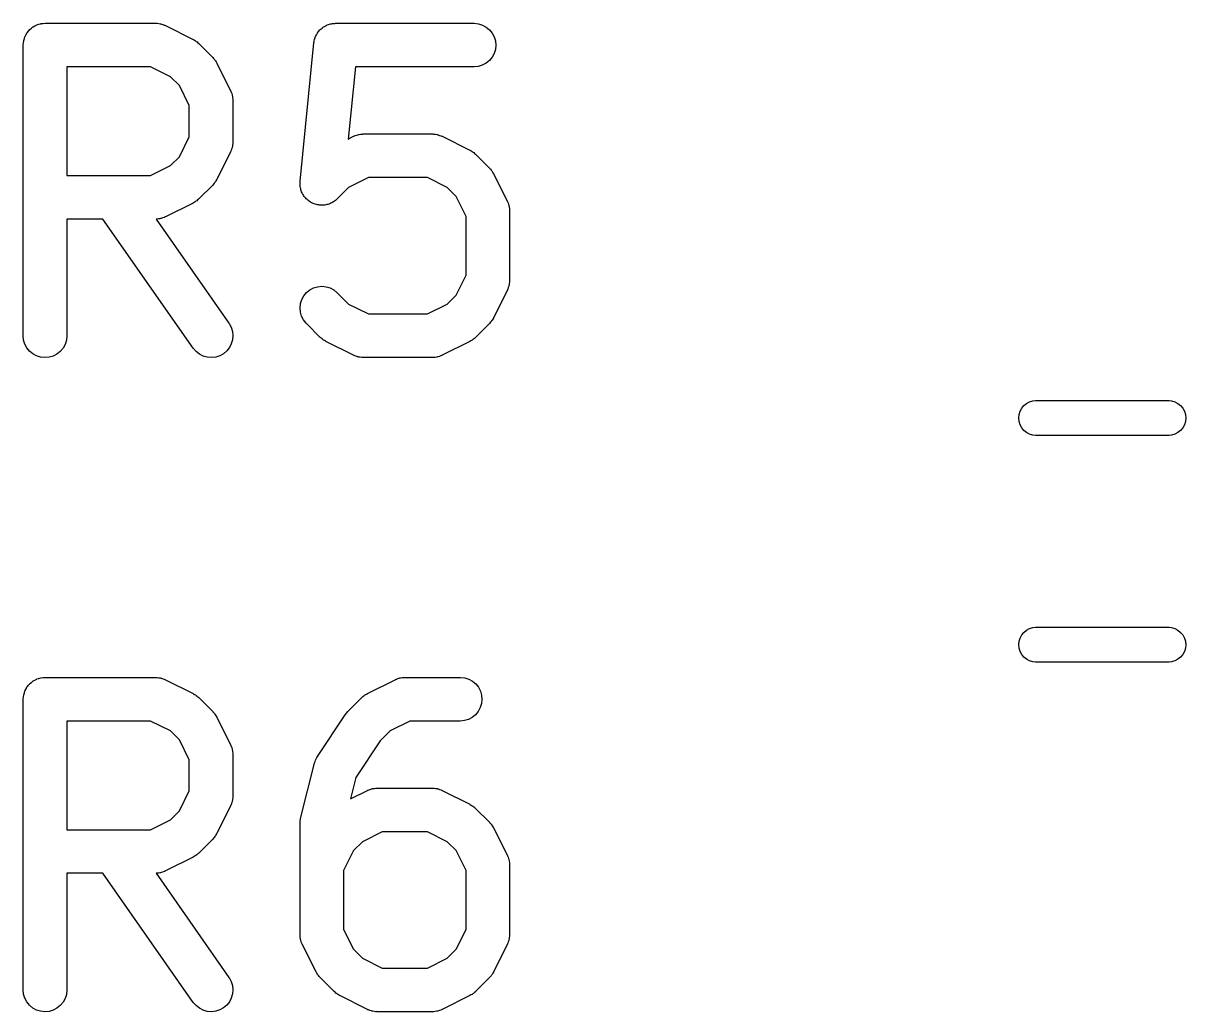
# Model space of a CAD drawing. Extents: x -1.2 to 49.3, y 2.3 to 45.6.
# Drawn here: x 8.787 to 12.787, y 22.173 to 25.573 of the extents above; entities that cross this region are included whole.
import ezdxf

# ---------------------------------------------------------------- set-up
doc = ezdxf.new("R2010")
doc.units = 0
doc.layers.add('BLACK', color=7, linetype='CONTINUOUS')

msp = doc.modelspace()

# ---------------------------------------------------------------- linework, layer by layer
at = {"layer": 'BLACK', "linetype": 'CONTINUOUS'}
for p, q in [((8.82084, 25.5604), (8.82708, 25.5636)), ((8.82708, 25.5636), (8.83332, 25.567)), ((8.83332, 25.567), (8.83358, 25.567)), ((8.83358, 25.567), (8.83381, 25.5672)), ((8.83381, 25.5672), (8.84059, 25.5692)), ((8.84059, 25.5692), (8.84734, 25.5712)), ((8.84734, 25.5712), (8.8476, 25.5712)), ((8.8476, 25.5712), (8.84785, 25.5713)), ((8.84785, 25.5713), (8.85487, 25.5719)), ((8.85487, 25.5719), (8.8619, 25.5726)), ((8.8619, 25.5726), (9.24286, 25.5726)), ((9.24286, 25.5726), (9.2439, 25.5726)), ((9.2439, 25.5726), (9.2461, 25.5724)), ((9.2461, 25.5724), (9.24831, 25.5724)), ((9.24831, 25.5724), (9.25336, 25.5716)), ((9.25336, 25.5716), (9.25845, 25.571)), ((9.25845, 25.571), (9.26055, 25.5703)), ((9.26055, 25.5703), (9.26273, 25.5699)), ((9.26273, 25.5699), (9.26753, 25.5681)), ((9.26753, 25.5681), (9.2724, 25.5666)), ((9.2724, 25.5666), (9.27433, 25.5655)), ((9.27433, 25.5655), (9.2764, 25.5647)), ((9.2764, 25.5647), (9.37164, 25.5171)), ((9.82393, 25.562), (9.82728, 25.5642)), ((9.82728, 25.5642), (9.83038, 25.5654)), ((9.83038, 25.5654), (9.83332, 25.567)), ((9.83332, 25.567), (9.83716, 25.5681)), ((9.83716, 25.5681), (9.84087, 25.5696)), ((9.84087, 25.5696), (9.84414, 25.5702)), ((9.84414, 25.5702), (9.84734, 25.5712)), ((9.84734, 25.5712), (9.85132, 25.5716)), ((9.85132, 25.5716), (9.85525, 25.5723)), ((9.85525, 25.5723), (9.85859, 25.5723)), ((9.85859, 25.5723), (9.8619, 25.5726)), ((9.8619, 25.5726), (10.3381, 25.5726)), ((10.3381, 25.5726), (10.3391, 25.5726)), ((10.3391, 25.5726), (10.3537, 25.571)), ((10.3537, 25.571), (10.3676, 25.5666)), ((10.3676, 25.5666), (10.3805, 25.5595)), ((8.79068, 25.52), (8.79276, 25.5267)), ((8.79276, 25.5267), (8.79289, 25.5269)), ((8.79289, 25.5269), (8.79297, 25.5272)), ((8.79297, 25.5272), (8.79638, 25.5334)), ((8.79638, 25.5334), (8.79973, 25.5396)), ((8.79973, 25.5396), (8.79989, 25.5398)), ((8.79989, 25.5398), (8.80002, 25.54)), ((8.80002, 25.54), (8.80457, 25.5454)), ((8.80457, 25.5454), (8.80906, 25.5508)), ((8.80906, 25.5508), (8.80926, 25.551)), ((8.80926, 25.551), (8.80943, 25.5512)), ((8.80943, 25.5512), (8.81489, 25.5556)), ((8.81489, 25.5556), (8.8204, 25.5601)), ((8.8204, 25.5601), (8.82063, 25.5602)), ((8.82063, 25.5602), (8.82084, 25.5604)), ((9.79046, 25.5204), (9.79178, 25.5235)), ((9.79178, 25.5235), (9.79276, 25.5267)), ((9.79276, 25.5267), (9.79467, 25.5302)), ((9.79467, 25.5302), (9.79625, 25.5339)), ((9.79625, 25.5339), (9.79814, 25.5366)), ((9.79814, 25.5366), (9.79973, 25.5396)), ((9.79973, 25.5396), (9.80227, 25.5426)), ((9.80227, 25.5426), (9.80454, 25.5459)), ((9.80454, 25.5459), (9.80693, 25.5483)), ((9.80693, 25.5483), (9.80906, 25.5508)), ((9.80906, 25.5508), (9.81216, 25.5534)), ((9.81216, 25.5534), (9.81502, 25.5562)), ((9.81502, 25.5562), (9.81781, 25.558)), ((9.81781, 25.558), (9.8204, 25.5601)), ((9.8204, 25.5601), (9.82393, 25.562)), ((10.3805, 25.5595), (10.3917, 25.5501)), ((10.3917, 25.5501), (10.4009, 25.5387)), ((10.4009, 25.5387), (10.4076, 25.5257)), ((10.4076, 25.5257), (10.4118, 25.5117)), ((8.7869, 25.4976), (8.78691, 25.4981)), ((8.7869, 24.4976), (8.7869, 25.4976)), ((8.78691, 25.4987), (8.7877, 25.5057)), ((8.78691, 25.4982), (8.78691, 25.4987)), ((8.78691, 25.4981), (8.78691, 25.4982)), ((8.78691, 25.4981), (8.78691, 25.4981)), ((8.7877, 25.5057), (8.78844, 25.5127)), ((8.78844, 25.5127), (8.78851, 25.513)), ((8.78851, 25.513), (8.78854, 25.5132)), ((8.78854, 25.5132), (8.79068, 25.52)), ((9.37164, 25.5171), (9.37257, 25.5166)), ((9.37257, 25.5166), (9.3761, 25.5143)), ((9.3761, 25.5143), (9.37982, 25.5123)), ((9.37982, 25.5123), (9.38223, 25.5103)), ((9.38223, 25.5103), (9.38485, 25.5086)), ((9.38485, 25.5086), (9.38787, 25.5057)), ((9.38787, 25.5057), (9.39113, 25.503)), ((9.39113, 25.503), (9.43875, 25.4554)), ((9.73966, 25.0289), (9.78728, 25.5051)), ((9.78728, 25.5051), (9.78739, 25.5061)), ((9.78739, 25.5061), (9.78809, 25.5094)), ((9.78809, 25.5094), (9.78844, 25.5127)), ((9.78844, 25.5127), (9.78962, 25.5165)), ((9.78962, 25.5165), (9.79046, 25.5204)), ((10.4131, 25.4971), (10.4116, 25.4825)), ((10.4118, 25.5117), (10.4131, 25.4971)), ((9.43875, 25.4554), (9.43948, 25.4547)), ((9.43948, 25.4547), (9.44211, 25.4514)), ((9.44211, 25.4514), (9.445, 25.4483)), ((9.445, 25.4483), (9.44667, 25.4457)), ((9.44667, 25.4457), (9.44861, 25.4432)), ((9.44861, 25.4432), (9.45055, 25.4395)), ((10.3909, 25.4444), (10.3796, 25.4352)), ((10.4003, 25.4557), (10.3909, 25.4444)), ((10.4072, 25.4686), (10.4003, 25.4557)), ((10.4116, 25.4825), (10.4072, 25.4686)), ((8.9369, 25.4226), (8.9369, 25.0488)), ((9.22515, 25.4226), (8.9369, 25.4226)), ((9.29367, 25.3884), (9.22515, 25.4226)), ((9.45055, 25.4395), (9.4528, 25.4359)), ((9.4528, 25.4359), (9.50042, 25.3407)), ((9.92978, 25.4226), (9.90496, 25.1744)), ((10.3381, 25.4226), (9.92978, 25.4226)), ((10.3527, 25.424), (10.3381, 25.4226)), ((10.3667, 25.4283), (10.3527, 25.424)), ((10.3796, 25.4352), (10.3667, 25.4283)), ((9.32407, 25.358), (9.29367, 25.3884)), ((9.35833, 25.2894), (9.32407, 25.358)), ((9.50042, 25.3407), (9.50088, 25.3397)), ((9.50088, 25.3397), (9.50164, 25.3377)), ((9.50164, 25.3377), (9.50267, 25.3357)), ((9.50267, 25.3357), (9.50416, 25.3308)), ((9.50416, 25.3308), (9.50592, 25.326)), ((9.50592, 25.326), (9.50626, 25.3238)), ((9.50626, 25.3238), (9.5069, 25.3217)), ((9.35833, 25.182), (9.35833, 25.2894)), ((9.5069, 25.3217), (9.50741, 25.3166)), ((9.50741, 25.3166), (9.5082, 25.3115)), ((9.5082, 25.3115), (9.50812, 25.3093)), ((9.50812, 25.3093), (9.50833, 25.3071)), ((9.50833, 25.3071), (9.50833, 25.1643)), ((9.32407, 25.1135), (9.35833, 25.182)), ((9.50833, 25.1632), (9.50808, 25.161)), ((9.50833, 25.1643), (9.50833, 25.1632)), ((9.90496, 25.1744), (9.9236, 25.1837)), ((9.9236, 25.1837), (9.92454, 25.1842)), ((9.92454, 25.1842), (9.92662, 25.185)), ((9.92662, 25.185), (9.92856, 25.186)), ((9.92856, 25.186), (9.93347, 25.1875)), ((9.93347, 25.1875), (9.93828, 25.1893)), ((9.93828, 25.1893), (9.94046, 25.1896)), ((9.94046, 25.1896), (9.94257, 25.1902)), ((9.94257, 25.1902), (9.94768, 25.1907)), ((9.94768, 25.1907), (9.95274, 25.1915)), ((9.95274, 25.1915), (9.95495, 25.1915)), ((9.95495, 25.1915), (9.95714, 25.1917)), ((9.95714, 25.1917), (10.1952, 25.1917)), ((10.1952, 25.1917), (10.1963, 25.1917)), ((10.1963, 25.1917), (10.1985, 25.1914)), ((10.1985, 25.1914), (10.2007, 25.1915)), ((10.2007, 25.1915), (10.2057, 25.1906)), ((10.2057, 25.1906), (10.2108, 25.19)), ((10.2108, 25.19), (10.2129, 25.1894)), ((10.2129, 25.1894), (10.2151, 25.189)), ((10.2151, 25.189), (10.2199, 25.1871)), ((10.2199, 25.1871), (10.2248, 25.1856)), ((10.2248, 25.1856), (10.2267, 25.1845)), ((10.2267, 25.1845), (10.2288, 25.1837)), ((10.2288, 25.1837), (10.324, 25.1361)), ((9.50042, 25.1307), (9.4528, 25.0355)), ((9.5012, 25.1328), (9.50042, 25.1307)), ((9.50227, 25.1347), (9.5012, 25.1328)), ((9.50381, 25.1396), (9.50227, 25.1347)), ((9.50565, 25.1444), (9.50381, 25.1396)), ((9.50603, 25.1466), (9.50565, 25.1444)), ((9.50669, 25.1487), (9.50603, 25.1466)), ((9.50727, 25.1538), (9.50669, 25.1487)), ((9.50813, 25.1588), (9.50727, 25.1538)), ((9.50808, 25.161), (9.50813, 25.1588)), ((10.324, 25.1361), (10.3249, 25.1357)), ((10.3249, 25.1357), (10.3285, 25.1334)), ((10.3285, 25.1334), (10.3322, 25.1314)), ((10.3322, 25.1314), (10.3346, 25.1294)), ((10.3346, 25.1294), (10.3372, 25.1277)), ((10.3372, 25.1277), (10.3403, 25.1248)), ((10.3403, 25.1248), (10.3435, 25.1221)), ((9.29367, 25.0831), (9.32407, 25.1135)), ((10.3435, 25.1221), (10.3911, 25.0745)), ((8.9369, 25.0488), (9.22515, 25.0488)), ((9.22515, 25.0488), (9.29367, 25.0831)), ((10.3911, 25.0745), (10.3919, 25.0737)), ((10.3919, 25.0737), (10.3945, 25.0704)), ((10.3945, 25.0704), (10.3974, 25.0674)), ((10.3974, 25.0674), (10.399, 25.0647)), ((10.399, 25.0647), (10.401, 25.0623)), ((10.401, 25.0623), (10.4029, 25.0585)), ((10.4029, 25.0585), (10.4052, 25.055)), ((10.4052, 25.055), (10.4528, 24.9597)), ((9.43875, 25.016), (9.39113, 24.9684)), ((9.44142, 25.0193), (9.43875, 25.016)), ((9.44436, 25.0223), (9.44142, 25.0193)), ((9.44606, 25.0249), (9.44436, 25.0223)), ((9.44804, 25.0273), (9.44606, 25.0249)), ((9.45003, 25.031), (9.44804, 25.0273)), ((9.45232, 25.0346), (9.45003, 25.031)), ((9.4528, 25.0355), (9.45232, 25.0346)), ((9.73928, 25.0217), (9.73965, 25.0253)), ((9.73964, 25.018), (9.73928, 25.0217)), ((9.73963, 25.0143), (9.73964, 25.018)), ((9.74032, 25.0107), (9.73963, 25.0143)), ((9.73965, 25.0253), (9.73966, 25.0289)), ((9.74066, 25.0071), (9.74032, 25.0107)), ((9.74173, 25.0035), (9.74066, 25.0071)), ((9.74244, 24.9999), (9.74173, 25.0035)), ((9.90633, 25.0074), (9.86732, 24.9684)), ((9.97485, 25.0417), (9.90633, 25.0074)), ((10.1775, 25.0417), (9.97485, 25.0417)), ((10.246, 25.0074), (10.1775, 25.0417)), ((10.2765, 24.977), (10.246, 25.0074)), ((9.38709, 24.965), (9.38403, 24.9621)), ((9.39038, 24.9677), (9.38709, 24.965)), ((9.39113, 24.9684), (9.39038, 24.9677)), ((9.74381, 24.9966), (9.74244, 24.9999)), ((9.74484, 24.9931), (9.74381, 24.9966)), ((9.74658, 24.9898), (9.74484, 24.9931)), ((9.748, 24.9863), (9.74658, 24.9898)), ((9.74998, 24.9833), (9.748, 24.9863)), ((9.75167, 24.9801), (9.74998, 24.9833)), ((9.75402, 24.9772), (9.75167, 24.9801)), ((9.75607, 24.9741), (9.75402, 24.9772)), ((9.75861, 24.9716), (9.75607, 24.9741)), ((9.76088, 24.9688), (9.75861, 24.9716)), ((9.76375, 24.9664), (9.76088, 24.9688)), ((9.76637, 24.9637), (9.76375, 24.9664)), ((9.76935, 24.9617), (9.76637, 24.9637)), ((9.86375, 24.9654), (9.86117, 24.9629)), ((9.86657, 24.9677), (9.86375, 24.9654)), ((9.86732, 24.9684), (9.86657, 24.9677)), ((10.3107, 24.9085), (10.2765, 24.977)), ((9.37164, 24.9543), (9.2764, 24.9067)), ((9.3752, 24.9566), (9.37164, 24.9543)), ((9.37894, 24.9585), (9.3752, 24.9566)), ((9.38138, 24.9605), (9.37894, 24.9585)), ((9.38403, 24.9621), (9.38138, 24.9605)), ((9.77213, 24.9594), (9.76935, 24.9617)), ((9.7754, 24.9576), (9.77213, 24.9594)), ((9.77849, 24.9555), (9.7754, 24.9576)), ((9.78181, 24.9541), (9.77849, 24.9555)), ((9.78498, 24.9524), (9.78181, 24.9541)), ((9.78854, 24.9513), (9.78498, 24.9524)), ((9.79197, 24.9498), (9.78854, 24.9513)), ((9.7955, 24.9491), (9.79197, 24.9498)), ((9.79895, 24.948), (9.7955, 24.9491)), ((9.80265, 24.9476), (9.79895, 24.948)), ((9.8063, 24.9469), (9.80265, 24.9476)), ((9.80991, 24.9468), (9.8063, 24.9469)), ((9.8135, 24.9464), (9.80991, 24.9468)), ((9.81721, 24.9468), (9.8135, 24.9464)), ((9.82094, 24.9467), (9.81721, 24.9468)), ((9.82448, 24.9474), (9.82094, 24.9467)), ((9.82808, 24.9477), (9.82448, 24.9474)), ((9.83167, 24.9488), (9.82808, 24.9477)), ((9.83532, 24.9494), (9.83167, 24.9488)), ((9.83866, 24.9508), (9.83532, 24.9494)), ((9.84214, 24.9518), (9.83866, 24.9508)), ((9.84545, 24.9535), (9.84214, 24.9518)), ((9.8489, 24.9549), (9.84545, 24.9535)), ((9.85193, 24.9569), (9.8489, 24.9549)), ((9.85513, 24.9585), (9.85193, 24.9569)), ((9.85804, 24.9609), (9.85513, 24.9585)), ((9.86117, 24.9629), (9.85804, 24.9609)), ((10.4528, 24.9597), (10.4533, 24.9588)), ((10.4533, 24.9588), (10.454, 24.9567)), ((10.454, 24.9567), (10.4551, 24.9548)), ((10.4551, 24.9548), (10.4565, 24.9499)), ((10.4565, 24.9499), (10.4583, 24.9451)), ((10.4583, 24.9451), (10.4586, 24.9429)), ((10.4586, 24.9429), (10.4593, 24.9408)), ((10.4593, 24.9408), (10.4598, 24.9357)), ((10.4598, 24.9357), (10.4606, 24.9306)), ((10.4606, 24.9306), (10.4605, 24.9284)), ((10.4605, 24.9284), (10.4607, 24.9262)), ((10.4607, 24.9262), (10.4607, 24.6881)), ((9.06095, 24.8988), (8.9369, 24.8988)), ((8.9369, 24.8988), (8.9369, 24.4976)), ((9.37189, 24.4546), (9.06095, 24.8988)), ((9.24505, 24.899), (9.24397, 24.8989)), ((9.24397, 24.8989), (9.49477, 24.5406)), ((9.24726, 24.8989), (9.24505, 24.899)), ((9.25232, 24.8997), (9.24726, 24.8989)), ((9.25742, 24.9002), (9.25232, 24.8997)), ((9.25954, 24.9009), (9.25742, 24.9002)), ((9.26172, 24.9012), (9.25954, 24.9009)), ((9.26652, 24.903), (9.26172, 24.9012)), ((9.27144, 24.9045), (9.26652, 24.903)), ((9.27338, 24.9055), (9.27144, 24.9045)), ((9.27546, 24.9063), (9.27338, 24.9055)), ((9.2764, 24.9067), (9.27546, 24.9063)), ((10.3107, 24.7058), (10.3107, 24.9085)), ((10.2765, 24.6373), (10.3107, 24.7058)), ((10.4607, 24.687), (10.4605, 24.6849)), ((10.4605, 24.6849), (10.4605, 24.6826)), ((10.4607, 24.6881), (10.4607, 24.687)), ((9.75225, 24.635), (9.76162, 24.6463)), ((9.76162, 24.6463), (9.773, 24.6555)), ((9.773, 24.6555), (9.78595, 24.6623)), ((9.78595, 24.6623), (9.79997, 24.6665)), ((9.79997, 24.6665), (9.81455, 24.6679)), ((9.81455, 24.6679), (9.82911, 24.6664)), ((9.82911, 24.6664), (9.84311, 24.6621)), ((9.84311, 24.6621), (9.85601, 24.6552)), ((9.85601, 24.6552), (9.86732, 24.6459)), ((9.86732, 24.6459), (9.90633, 24.6069)), ((10.4528, 24.6546), (10.4052, 24.5593)), ((10.4536, 24.6566), (10.4528, 24.6546)), ((10.4546, 24.6585), (10.4536, 24.6566)), ((10.4562, 24.6634), (10.4546, 24.6585)), ((10.458, 24.6682), (10.4562, 24.6634)), ((10.4584, 24.6704), (10.458, 24.6682)), ((10.4591, 24.6725), (10.4584, 24.6704)), ((10.4596, 24.6776), (10.4591, 24.6725)), ((10.4605, 24.6826), (10.4596, 24.6776)), ((9.73929, 24.5936), (9.74087, 24.6082)), ((9.74087, 24.6082), (9.74525, 24.6222)), ((9.74525, 24.6222), (9.75225, 24.635)), ((9.90633, 24.6069), (9.97485, 24.5726)), ((10.1775, 24.5726), (10.246, 24.6069)), ((10.246, 24.6069), (10.2765, 24.6373)), ((9.74056, 24.5791), (9.73929, 24.5936)), ((9.74465, 24.565), (9.74056, 24.5791)), ((9.75138, 24.552), (9.74465, 24.565)), ((9.97485, 24.5726), (10.1775, 24.5726)), ((9.49477, 24.5406), (9.49537, 24.5398)), ((9.49537, 24.5398), (9.50237, 24.5269)), ((9.50237, 24.5269), (9.50675, 24.5129)), ((9.76052, 24.5406), (9.75138, 24.552)), ((9.76125, 24.5398), (9.76052, 24.5406)), ((9.80887, 24.4922), (9.76125, 24.5398)), ((10.3911, 24.5398), (10.3435, 24.4922)), ((10.3938, 24.5431), (10.3911, 24.5398)), ((10.3967, 24.5461), (10.3938, 24.5431)), ((10.3984, 24.5487), (10.3967, 24.5461)), ((10.4004, 24.5511), (10.3984, 24.5487)), ((10.4024, 24.5548), (10.4004, 24.5511)), ((10.4047, 24.5584), (10.4024, 24.5548)), ((10.4052, 24.5593), (10.4047, 24.5584)), ((8.78833, 24.4831), (8.7869, 24.4976)), ((8.79256, 24.469), (8.78833, 24.4831)), ((8.9369, 24.4966), (8.93526, 24.482)), ((8.9369, 24.4976), (8.9369, 24.4966)), ((9.50705, 24.4838), (9.50296, 24.4698)), ((9.50675, 24.5129), (9.50833, 24.4984)), ((9.50833, 24.4984), (9.50705, 24.4838)), ((9.81213, 24.4895), (9.80887, 24.4922)), ((9.81515, 24.4866), (9.81213, 24.4895)), ((9.81777, 24.4849), (9.81515, 24.4866)), ((9.82018, 24.4829), (9.81777, 24.4849)), ((10.3338, 24.4843), (10.3313, 24.4823)), ((10.3364, 24.4859), (10.3338, 24.4843)), ((10.3395, 24.4888), (10.3364, 24.4859)), ((10.3428, 24.4915), (10.3395, 24.4888)), ((10.3435, 24.4922), (10.3428, 24.4915)), ((8.79943, 24.4561), (8.79256, 24.469)), ((8.80869, 24.4448), (8.79943, 24.4561)), ((8.81996, 24.4354), (8.80869, 24.4448)), ((8.91438, 24.444), (8.90297, 24.4349)), ((8.92379, 24.4552), (8.91438, 24.444)), ((8.93084, 24.4681), (8.92379, 24.4552)), ((8.93526, 24.482), (8.93084, 24.4681)), ((9.38141, 24.4435), (9.37189, 24.4546)), ((9.39292, 24.4344), (9.38141, 24.4435)), ((9.4871, 24.4453), (9.47591, 24.4359)), ((9.49623, 24.4568), (9.4871, 24.4453)), ((9.50296, 24.4698), (9.49623, 24.4568)), ((9.82389, 24.4809), (9.82018, 24.4829)), ((9.82743, 24.4786), (9.82389, 24.4809)), ((9.82836, 24.4782), (9.82743, 24.4786)), ((9.9236, 24.4305), (9.82836, 24.4782)), ((10.324, 24.4782), (10.2288, 24.4305)), ((10.3276, 24.4804), (10.324, 24.4782)), ((10.3313, 24.4823), (10.3276, 24.4804)), ((8.83284, 24.4285), (8.81996, 24.4354)), ((8.84682, 24.4242), (8.83284, 24.4285)), ((8.86138, 24.4226), (8.84682, 24.4242)), ((8.87596, 24.4239), (8.86138, 24.4226)), ((8.89, 24.4281), (8.87596, 24.4239)), ((8.90297, 24.4349), (8.89, 24.4281)), ((9.40596, 24.4278), (9.39292, 24.4344)), ((9.42004, 24.4238), (9.40596, 24.4278)), ((9.43463, 24.4226), (9.42004, 24.4238)), ((9.44917, 24.4243), (9.43463, 24.4226)), ((9.46311, 24.4288), (9.44917, 24.4243)), ((9.47591, 24.4359), (9.46311, 24.4288)), ((9.92566, 24.4297), (9.9236, 24.4305)), ((9.9276, 24.4287), (9.92566, 24.4297)), ((9.93247, 24.4271), (9.9276, 24.4287)), ((9.93727, 24.4253), (9.93247, 24.4271)), ((9.93945, 24.4249), (9.93727, 24.4253)), ((9.94155, 24.4243), (9.93945, 24.4249)), ((9.94664, 24.4237), (9.94155, 24.4243)), ((9.95169, 24.4228), (9.94664, 24.4237)), ((9.9539, 24.4229), (9.95169, 24.4228)), ((9.95609, 24.4226), (9.9539, 24.4229)), ((9.95714, 24.4226), (9.95609, 24.4226)), ((10.1952, 24.4226), (9.95714, 24.4226)), ((10.1974, 24.4228), (10.1952, 24.4226)), ((10.1996, 24.4227), (10.1974, 24.4228)), ((10.2047, 24.4235), (10.1996, 24.4227)), ((10.2098, 24.424), (10.2047, 24.4235)), ((10.2119, 24.4247), (10.2098, 24.424)), ((10.2141, 24.425), (10.2119, 24.4247)), ((10.2189, 24.4268), (10.2141, 24.425)), ((10.2238, 24.4283), (10.2189, 24.4268)), ((10.2258, 24.4293), (10.2238, 24.4283)), ((10.2278, 24.4301), (10.2258, 24.4293)), ((10.2288, 24.4305), (10.2278, 24.4301)), ((12.2172, 24.2381), (12.2228, 24.2485)), ((12.2228, 24.2485), (12.2303, 24.2576)), ((12.2303, 24.2576), (12.2394, 24.2651)), ((12.2394, 24.2651), (12.2499, 24.2707)), ((12.2499, 24.2707), (12.2612, 24.2741)), ((12.2612, 24.2741), (12.27, 24.275)), ((12.27, 24.275), (12.73, 24.275)), ((12.73, 24.275), (12.7388, 24.2741)), ((12.7388, 24.2741), (12.7501, 24.2707)), ((12.7501, 24.2707), (12.7606, 24.2651)), ((12.7606, 24.2651), (12.7697, 24.2576)), ((12.7697, 24.2576), (12.7772, 24.2485)), ((12.7772, 24.2485), (12.7828, 24.2381)), ((12.2126, 24.215), (12.2138, 24.2268)), ((12.2138, 24.2032), (12.2126, 24.215)), ((12.2138, 24.2268), (12.2172, 24.2381)), ((12.2172, 24.1919), (12.2138, 24.2032)), ((12.7828, 24.2381), (12.7862, 24.2268)), ((12.7862, 24.2032), (12.7828, 24.1919)), ((12.7862, 24.2268), (12.7874, 24.215)), ((12.7874, 24.215), (12.7862, 24.2032)), ((12.2228, 24.1815), (12.2172, 24.1919)), ((12.2303, 24.1724), (12.2228, 24.1815)), ((12.2394, 24.1649), (12.2303, 24.1724)), ((12.2499, 24.1593), (12.2394, 24.1649)), ((12.7606, 24.1649), (12.7501, 24.1593)), ((12.7697, 24.1724), (12.7606, 24.1649)), ((12.7772, 24.1815), (12.7697, 24.1724)), ((12.7828, 24.1919), (12.7772, 24.1815)), ((12.2612, 24.1559), (12.2499, 24.1593)), ((12.27, 24.155), (12.2612, 24.1559)), ((12.73, 24.155), (12.27, 24.155)), ((12.7388, 24.1559), (12.73, 24.155)), ((12.7501, 24.1593), (12.7388, 24.1559)), ((12.2303, 23.4776), (12.2394, 23.4851)), ((12.2394, 23.4851), (12.2499, 23.4907)), ((12.2499, 23.4907), (12.2612, 23.4941)), ((12.2612, 23.4941), (12.27, 23.495)), ((12.27, 23.495), (12.73, 23.495)), ((12.73, 23.495), (12.7388, 23.4941)), ((12.7388, 23.4941), (12.7501, 23.4907)), ((12.7501, 23.4907), (12.7606, 23.4851)), ((12.7606, 23.4851), (12.7697, 23.4776)), ((12.2126, 23.435), (12.2138, 23.4468)), ((12.2138, 23.4468), (12.2172, 23.4581)), ((12.2172, 23.4581), (12.2228, 23.4685)), ((12.2228, 23.4685), (12.2303, 23.4776)), ((12.7697, 23.4776), (12.7772, 23.4685)), ((12.7772, 23.4685), (12.7828, 23.4581)), ((12.7828, 23.4581), (12.7862, 23.4468)), ((12.7862, 23.4468), (12.7874, 23.435)), ((12.2138, 23.4232), (12.2126, 23.435)), ((12.2172, 23.4119), (12.2138, 23.4232)), ((12.2228, 23.4015), (12.2172, 23.4119)), ((12.7828, 23.4119), (12.7772, 23.4015)), ((12.7862, 23.4232), (12.7828, 23.4119)), ((12.7874, 23.435), (12.7862, 23.4232)), ((12.2303, 23.3924), (12.2228, 23.4015)), ((12.2394, 23.3849), (12.2303, 23.3924)), ((12.2499, 23.3793), (12.2394, 23.3849)), ((12.2612, 23.3759), (12.2499, 23.3793)), ((12.27, 23.375), (12.2612, 23.3759)), ((12.73, 23.375), (12.27, 23.375)), ((12.7388, 23.3759), (12.73, 23.375)), ((12.7501, 23.3793), (12.7388, 23.3759)), ((12.7606, 23.3849), (12.7501, 23.3793)), ((12.7697, 23.3924), (12.7606, 23.3849)), ((12.7772, 23.4015), (12.7697, 23.3924)), ((8.79297, 23.2772), (8.79638, 23.2834)), ((8.79638, 23.2834), (8.79973, 23.2896)), ((8.79973, 23.2896), (8.79989, 23.2898)), ((8.79989, 23.2898), (8.80002, 23.29)), ((8.80002, 23.29), (8.80457, 23.2954)), ((8.80457, 23.2954), (8.80906, 23.3008)), ((8.80906, 23.3008), (8.80926, 23.301)), ((8.80926, 23.301), (8.80943, 23.3012)), ((8.80943, 23.3012), (8.81489, 23.3056)), ((8.81489, 23.3056), (8.8204, 23.3101)), ((8.8204, 23.3101), (8.82063, 23.3102)), ((8.82063, 23.3102), (8.82084, 23.3104)), ((8.82084, 23.3104), (8.82708, 23.3136)), ((8.82708, 23.3136), (8.83332, 23.317)), ((8.83332, 23.317), (8.83358, 23.317)), ((8.83358, 23.317), (8.83381, 23.3172)), ((8.83381, 23.3172), (8.84059, 23.3192)), ((8.84059, 23.3192), (8.84734, 23.3212)), ((8.84734, 23.3212), (8.8476, 23.3212)), ((8.8476, 23.3212), (8.84785, 23.3213)), ((8.84785, 23.3213), (8.85487, 23.3219)), ((8.85487, 23.3219), (8.8619, 23.3226)), ((8.8619, 23.3226), (9.24286, 23.3226)), ((9.24286, 23.3226), (9.2439, 23.3226)), ((9.2439, 23.3226), (9.2461, 23.3224)), ((9.2461, 23.3224), (9.24831, 23.3224)), ((9.24831, 23.3224), (9.25336, 23.3216)), ((9.25336, 23.3216), (9.25845, 23.321)), ((9.25845, 23.321), (9.26055, 23.3203)), ((9.26055, 23.3203), (9.26273, 23.3199)), ((9.26273, 23.3199), (9.26753, 23.3181)), ((9.26753, 23.3181), (9.2724, 23.3166)), ((9.2724, 23.3166), (9.27433, 23.3155)), ((9.27433, 23.3155), (9.2764, 23.3147)), ((9.2764, 23.3147), (9.37164, 23.2671)), ((9.97122, 23.2671), (10.0665, 23.3147)), ((10.0665, 23.3147), (10.0674, 23.3152)), ((10.0674, 23.3152), (10.0695, 23.3159)), ((10.0695, 23.3159), (10.0714, 23.317)), ((10.0714, 23.317), (10.0763, 23.3184)), ((10.0763, 23.3184), (10.0811, 23.3202)), ((10.0811, 23.3202), (10.0833, 23.3206)), ((10.0833, 23.3206), (10.0854, 23.3212)), ((10.0854, 23.3212), (10.0905, 23.3217)), ((10.0905, 23.3217), (10.0956, 23.3225)), ((10.0956, 23.3225), (10.0978, 23.3224)), ((10.0978, 23.3224), (10.1, 23.3226)), ((10.1, 23.3226), (10.2905, 23.3226)), ((10.2905, 23.3226), (10.2915, 23.3226)), ((10.2915, 23.3226), (10.3061, 23.321)), ((10.3061, 23.321), (10.32, 23.3166)), ((10.32, 23.3166), (10.3328, 23.3095)), ((10.3328, 23.3095), (10.3441, 23.3001)), ((10.3441, 23.3001), (10.3532, 23.2887)), ((10.3532, 23.2887), (10.36, 23.2757)), ((8.7869, 23.2476), (8.78691, 23.2481)), ((8.7869, 22.2476), (8.7869, 23.2476)), ((8.78691, 23.2487), (8.7877, 23.2557)), ((8.78691, 23.2482), (8.78691, 23.2487)), ((8.78691, 23.2481), (8.78691, 23.2482)), ((8.78691, 23.2481), (8.78691, 23.2481)), ((8.7877, 23.2557), (8.78844, 23.2627)), ((8.78844, 23.2627), (8.78851, 23.263)), ((8.78851, 23.263), (8.78854, 23.2632)), ((8.78854, 23.2632), (8.79067, 23.2699)), ((8.79067, 23.2699), (8.79276, 23.2767)), ((8.79276, 23.2767), (8.79289, 23.2769)), ((8.79289, 23.2769), (8.79297, 23.2772)), ((9.37164, 23.2671), (9.37257, 23.2666)), ((9.37257, 23.2666), (9.3761, 23.2643)), ((9.3761, 23.2643), (9.37982, 23.2623)), ((9.37982, 23.2623), (9.38223, 23.2603)), ((9.38223, 23.2603), (9.38485, 23.2586)), ((9.38485, 23.2586), (9.38787, 23.2557)), ((9.38787, 23.2557), (9.39113, 23.253)), ((9.39113, 23.253), (9.43875, 23.2054)), ((9.90411, 23.2054), (9.95173, 23.253)), ((9.95173, 23.253), (9.95247, 23.2538)), ((9.95247, 23.2538), (9.95576, 23.2564)), ((9.95576, 23.2564), (9.95883, 23.2593)), ((9.95883, 23.2593), (9.96148, 23.261)), ((9.96148, 23.261), (9.96391, 23.2629)), ((9.96391, 23.2629), (9.96765, 23.2648)), ((9.96765, 23.2648), (9.97122, 23.2671)), ((10.36, 23.2757), (10.3641, 23.2617)), ((10.3655, 23.2471), (10.3639, 23.2325)), ((10.3641, 23.2617), (10.3655, 23.2471)), ((9.43875, 23.2054), (9.43948, 23.2047)), ((9.43948, 23.2047), (9.44211, 23.2014)), ((9.89975, 23.2001), (9.90411, 23.2054)), ((10.3527, 23.2057), (10.3433, 23.1944)), ((10.3596, 23.2186), (10.3527, 23.2057)), ((10.3639, 23.2325), (10.3596, 23.2186)), ((8.9369, 23.1726), (8.9369, 22.7988)), ((9.22515, 23.1726), (8.9369, 23.1726)), ((9.29367, 23.1384), (9.22515, 23.1726)), ((9.44211, 23.2014), (9.445, 23.1983)), ((9.445, 23.1983), (9.44667, 23.1957)), ((9.44667, 23.1957), (9.44861, 23.1932)), ((9.44861, 23.1932), (9.45055, 23.1895)), ((9.45055, 23.1895), (9.4528, 23.1859)), ((9.4528, 23.1859), (9.50042, 23.0907)), ((9.7995, 23.0511), (9.89474, 23.194)), ((9.89474, 23.194), (9.89482, 23.1941)), ((9.89482, 23.1941), (9.89532, 23.1949)), ((9.89482, 23.1941), (9.89482, 23.1941)), ((9.89482, 23.1941), (9.89482, 23.1941)), ((9.89532, 23.1949), (9.89975, 23.2001)), ((10.1177, 23.1726), (10.0492, 23.1384)), ((10.2905, 23.1726), (10.1177, 23.1726)), ((10.305, 23.174), (10.2905, 23.1726)), ((10.3191, 23.1783), (10.305, 23.174)), ((10.332, 23.1852), (10.3191, 23.1783)), ((10.3433, 23.1944), (10.332, 23.1852)), ((9.32407, 23.108), (9.29367, 23.1384)), ((10.0492, 23.1384), (10.0154, 23.1046)), ((9.35833, 23.0394), (9.32407, 23.108)), ((9.50042, 23.0907), (9.50088, 23.0897)), ((9.50088, 23.0897), (9.50164, 23.0877)), ((9.50164, 23.0877), (9.50267, 23.0857)), ((9.50267, 23.0857), (9.50416, 23.0808)), ((10.0154, 23.1046), (9.93151, 22.9787)), ((9.50416, 23.0808), (9.50592, 23.076)), ((9.50592, 23.076), (9.50626, 23.0738)), ((9.50626, 23.0738), (9.5069, 23.0717)), ((9.5069, 23.0717), (9.50741, 23.0666)), ((9.50741, 23.0666), (9.5082, 23.0615)), ((9.5082, 23.0615), (9.50812, 23.0593)), ((9.50812, 23.0593), (9.50833, 23.0571)), ((9.50833, 23.0571), (9.50833, 22.9143)), ((9.79451, 23.0424), (9.79714, 23.0467)), ((9.79714, 23.0467), (9.7995, 23.0511)), ((9.35833, 22.932), (9.35833, 23.0394)), ((9.74152, 22.8372), (9.78914, 23.0277)), ((9.78914, 23.0277), (9.7894, 23.0287)), ((9.7894, 23.0287), (9.79115, 23.0334)), ((9.79115, 23.0334), (9.79261, 23.0382)), ((9.79261, 23.0382), (9.7937, 23.0403)), ((9.7937, 23.0403), (9.79451, 23.0424)), ((9.93151, 22.9787), (9.91299, 22.9046)), ((9.32407, 22.8635), (9.35833, 22.932)), ((9.91299, 22.9046), (9.97122, 22.9337)), ((9.97122, 22.9337), (9.97216, 22.9342)), ((9.97216, 22.9342), (9.97424, 22.935)), ((9.97424, 22.935), (9.97618, 22.936)), ((9.97618, 22.936), (9.98109, 22.9375)), ((9.98109, 22.9375), (9.9859, 22.9393)), ((9.9859, 22.9393), (9.98808, 22.9396)), ((9.98808, 22.9396), (9.99019, 22.9402)), ((9.99019, 22.9402), (9.9953, 22.9407)), ((9.9953, 22.9407), (10.0004, 22.9415)), ((10.0004, 22.9415), (10.0026, 22.9415)), ((10.0026, 22.9415), (10.0048, 22.9417)), ((10.0048, 22.9417), (10.1952, 22.9417)), ((10.1952, 22.9417), (10.1963, 22.9417)), ((10.1963, 22.9417), (10.1985, 22.9414)), ((10.1985, 22.9414), (10.2007, 22.9415)), ((10.2007, 22.9415), (10.2057, 22.9406)), ((10.2057, 22.9406), (10.2108, 22.94)), ((10.2108, 22.94), (10.2129, 22.9394)), ((10.2129, 22.9394), (10.2151, 22.939)), ((10.2151, 22.939), (10.2199, 22.9371)), ((10.2199, 22.9371), (10.2248, 22.9356)), ((10.2248, 22.9356), (10.2267, 22.9345)), ((10.2267, 22.9345), (10.2288, 22.9337)), ((10.2288, 22.9337), (10.324, 22.8861)), ((9.50227, 22.8847), (9.5012, 22.8828)), ((9.50381, 22.8896), (9.50227, 22.8847)), ((9.50565, 22.8944), (9.50381, 22.8896)), ((9.50603, 22.8966), (9.50565, 22.8944)), ((9.50669, 22.8987), (9.50603, 22.8966)), ((9.50727, 22.9038), (9.50669, 22.8987)), ((9.50813, 22.9088), (9.50727, 22.9038)), ((9.50833, 22.9132), (9.50808, 22.911)), ((9.50808, 22.911), (9.50813, 22.9088)), ((9.50833, 22.9143), (9.50833, 22.9132)), ((10.324, 22.8861), (10.3249, 22.8857)), ((10.3249, 22.8857), (10.3285, 22.8834)), ((10.3285, 22.8834), (10.3322, 22.8814)), ((9.29367, 22.8331), (9.32407, 22.8635)), ((9.50042, 22.8807), (9.4528, 22.7855)), ((9.5012, 22.8828), (9.50042, 22.8807)), ((10.3322, 22.8814), (10.3346, 22.8794)), ((10.3346, 22.8794), (10.3372, 22.8777)), ((10.3372, 22.8777), (10.3403, 22.8748)), ((10.3403, 22.8748), (10.3435, 22.8721)), ((10.3435, 22.8721), (10.3911, 22.8245)), ((9.22515, 22.7988), (9.29367, 22.8331)), ((9.73928, 22.819), (9.73929, 22.8201)), ((9.73928, 22.4381), (9.73928, 22.819)), ((9.73929, 22.8201), (9.73944, 22.8214)), ((9.73938, 22.8228), (9.74026, 22.8287)), ((9.73944, 22.8214), (9.73938, 22.8228)), ((9.74026, 22.8287), (9.74092, 22.8346)), ((9.74092, 22.8346), (9.74133, 22.8359)), ((9.74133, 22.8359), (9.74152, 22.8372)), ((10.3911, 22.8245), (10.3919, 22.8237)), ((10.3919, 22.8237), (10.3945, 22.8204)), ((10.3945, 22.8204), (10.3974, 22.8174)), ((10.3974, 22.8174), (10.399, 22.8147)), ((10.399, 22.8147), (10.401, 22.8123)), ((10.401, 22.8123), (10.4029, 22.8085)), ((10.4029, 22.8085), (10.4052, 22.805)), ((10.4052, 22.805), (10.4528, 22.7097)), ((8.9369, 22.7988), (9.22515, 22.7988)), ((9.43875, 22.766), (9.39113, 22.7184)), ((9.44142, 22.7693), (9.43875, 22.766)), ((9.44436, 22.7723), (9.44142, 22.7693)), ((9.44606, 22.7749), (9.44436, 22.7723)), ((9.44804, 22.7773), (9.44606, 22.7749)), ((9.45003, 22.781), (9.44804, 22.7773)), ((9.45232, 22.7846), (9.45003, 22.781)), ((9.4528, 22.7855), (9.45232, 22.7846)), ((10.0225, 22.7917), (9.95395, 22.7574)), ((10.1775, 22.7917), (10.0225, 22.7917)), ((10.246, 22.7574), (10.1775, 22.7917)), ((9.92354, 22.727), (9.88928, 22.6585)), ((9.95395, 22.7574), (9.92354, 22.727)), ((10.2765, 22.727), (10.246, 22.7574)), ((10.3107, 22.6585), (10.2765, 22.727)), ((9.37164, 22.7043), (9.2764, 22.6567)), ((9.3752, 22.7066), (9.37164, 22.7043)), ((9.37894, 22.7085), (9.3752, 22.7066)), ((9.38138, 22.7105), (9.37894, 22.7085)), ((9.38403, 22.7121), (9.38138, 22.7105)), ((9.38709, 22.715), (9.38403, 22.7121)), ((9.39038, 22.7177), (9.38709, 22.715)), ((9.39113, 22.7184), (9.39038, 22.7177)), ((10.4528, 22.7097), (10.4533, 22.7088)), ((10.4533, 22.7088), (10.454, 22.7067)), ((10.454, 22.7067), (10.4551, 22.7048)), ((10.4551, 22.7048), (10.4565, 22.6999)), ((10.4565, 22.6999), (10.4583, 22.6951)), ((10.4583, 22.6951), (10.4586, 22.6929)), ((10.4586, 22.6929), (10.4593, 22.6908)), ((10.4593, 22.6908), (10.4598, 22.6857)), ((10.4598, 22.6857), (10.4606, 22.6806)), ((9.06095, 22.6488), (8.9369, 22.6488)), ((8.9369, 22.6488), (8.9369, 22.2476)), ((9.37189, 22.2046), (9.06095, 22.6488)), ((9.24505, 22.649), (9.24397, 22.6489)), ((9.24397, 22.6489), (9.49477, 22.2906)), ((9.24726, 22.6489), (9.24505, 22.649)), ((9.25232, 22.6497), (9.24726, 22.6489)), ((9.25742, 22.6502), (9.25232, 22.6497)), ((9.25954, 22.6509), (9.25742, 22.6502)), ((9.26172, 22.6512), (9.25954, 22.6509)), ((9.26652, 22.653), (9.26172, 22.6512)), ((9.27144, 22.6545), (9.26652, 22.653)), ((9.27338, 22.6555), (9.27144, 22.6545)), ((9.27546, 22.6563), (9.27338, 22.6555)), ((9.2764, 22.6567), (9.27546, 22.6563)), ((9.88928, 22.6585), (9.88928, 22.4558)), ((10.3107, 22.4558), (10.3107, 22.6585)), ((10.4606, 22.6806), (10.4605, 22.6784)), ((10.4605, 22.6784), (10.4607, 22.6762)), ((10.4607, 22.6762), (10.4607, 22.4381)), ((9.88928, 22.4558), (9.92354, 22.3873)), ((10.2765, 22.3873), (10.3107, 22.4558)), ((9.7395, 22.4359), (9.73928, 22.4381)), ((9.73941, 22.4337), (9.7395, 22.4359)), ((9.74021, 22.4286), (9.73941, 22.4337)), ((9.74071, 22.4235), (9.74021, 22.4286)), ((9.74135, 22.4214), (9.74071, 22.4235)), ((9.7417, 22.4192), (9.74135, 22.4214)), ((9.74346, 22.4144), (9.7417, 22.4192)), ((9.74494, 22.4095), (9.74346, 22.4144)), ((9.74598, 22.4076), (9.74494, 22.4095)), ((9.74674, 22.4055), (9.74598, 22.4076)), ((9.7472, 22.4046), (9.74674, 22.4055)), ((9.79482, 22.3093), (9.7472, 22.4046)), ((10.4528, 22.4046), (10.4052, 22.3093)), ((10.4536, 22.4066), (10.4528, 22.4046)), ((10.4546, 22.4085), (10.4536, 22.4066)), ((10.4562, 22.4134), (10.4546, 22.4085)), ((10.458, 22.4182), (10.4562, 22.4134)), ((10.4584, 22.4204), (10.458, 22.4182)), ((10.4591, 22.4225), (10.4584, 22.4204)), ((10.4596, 22.4276), (10.4591, 22.4225)), ((10.4605, 22.4326), (10.4596, 22.4276)), ((10.4607, 22.437), (10.4605, 22.4349)), ((10.4605, 22.4349), (10.4605, 22.4326)), ((10.4607, 22.4381), (10.4607, 22.437)), ((9.92354, 22.3873), (9.95395, 22.3569)), ((10.246, 22.3569), (10.2765, 22.3873)), ((9.95395, 22.3569), (10.0225, 22.3226)), ((10.1775, 22.3226), (10.246, 22.3569)), ((9.49477, 22.2906), (9.49537, 22.2898)), ((9.49537, 22.2898), (9.50237, 22.2769)), ((9.79707, 22.3057), (9.79482, 22.3093)), ((9.799, 22.302), (9.79707, 22.3057)), ((9.80095, 22.2996), (9.799, 22.302)), ((9.80261, 22.2969), (9.80095, 22.2996)), ((9.80551, 22.2939), (9.80261, 22.2969)), ((9.80814, 22.2906), (9.80551, 22.2939)), ((9.80887, 22.2898), (9.80814, 22.2906)), ((9.85649, 22.2422), (9.80887, 22.2898)), ((10.0225, 22.3226), (10.1775, 22.3226)), ((10.3911, 22.2898), (10.3435, 22.2422)), ((10.3938, 22.2931), (10.3911, 22.2898)), ((10.3967, 22.2961), (10.3938, 22.2931)), ((10.3984, 22.2987), (10.3967, 22.2961)), ((10.4004, 22.3011), (10.3984, 22.2987)), ((10.4024, 22.3048), (10.4004, 22.3011)), ((10.4047, 22.3084), (10.4024, 22.3048)), ((10.4052, 22.3093), (10.4047, 22.3084)), ((8.78833, 22.2331), (8.7869, 22.2476)), ((8.9369, 22.2466), (8.93526, 22.232)), ((8.9369, 22.2476), (8.9369, 22.2466)), ((9.50237, 22.2769), (9.50675, 22.2629)), ((9.50675, 22.2629), (9.50833, 22.2484)), ((9.50833, 22.2484), (9.50705, 22.2338)), ((8.79256, 22.219), (8.78833, 22.2331)), ((8.79943, 22.2061), (8.79256, 22.219)), ((8.80869, 22.1948), (8.79943, 22.2061)), ((8.92379, 22.2052), (8.91438, 22.194)), ((8.93084, 22.2181), (8.92379, 22.2052)), ((8.93526, 22.232), (8.93084, 22.2181)), ((9.38141, 22.1935), (9.37189, 22.2046)), ((9.49623, 22.2068), (9.4871, 22.1953)), ((9.50296, 22.2198), (9.49623, 22.2068)), ((9.50705, 22.2338), (9.50296, 22.2198)), ((9.85975, 22.2395), (9.85649, 22.2422)), ((9.86277, 22.2366), (9.85975, 22.2395)), ((9.86539, 22.2349), (9.86277, 22.2366)), ((9.8678, 22.2329), (9.86539, 22.2349)), ((9.87151, 22.2309), (9.8678, 22.2329)), ((9.87505, 22.2286), (9.87151, 22.2309)), ((9.87598, 22.2282), (9.87505, 22.2286)), ((9.97122, 22.1805), (9.87598, 22.2282)), ((10.324, 22.2282), (10.2288, 22.1805)), ((10.3276, 22.2304), (10.324, 22.2282)), ((10.3313, 22.2323), (10.3276, 22.2304)), ((10.3338, 22.2343), (10.3313, 22.2323)), ((10.3364, 22.2359), (10.3338, 22.2343)), ((10.3395, 22.2388), (10.3364, 22.2359)), ((10.3428, 22.2415), (10.3395, 22.2388)), ((10.3435, 22.2422), (10.3428, 22.2415)), ((8.81996, 22.1854), (8.80869, 22.1948)), ((8.83284, 22.1785), (8.81996, 22.1854)), ((8.84682, 22.1742), (8.83284, 22.1785)), ((8.86138, 22.1726), (8.84682, 22.1742)), ((8.87596, 22.1739), (8.86138, 22.1726)), ((8.89, 22.1781), (8.87596, 22.1739)), ((8.90297, 22.1849), (8.89, 22.1781)), ((8.91438, 22.194), (8.90297, 22.1849)), ((9.39292, 22.1844), (9.38141, 22.1935)), ((9.40596, 22.1778), (9.39292, 22.1844)), ((9.42004, 22.1738), (9.40596, 22.1778)), ((9.43463, 22.1726), (9.42004, 22.1738)), ((9.44917, 22.1743), (9.43463, 22.1726)), ((9.46311, 22.1788), (9.44917, 22.1743)), ((9.47591, 22.1859), (9.46311, 22.1788)), ((9.4871, 22.1953), (9.47591, 22.1859)), ((9.97328, 22.1797), (9.97122, 22.1805)), ((9.97522, 22.1787), (9.97328, 22.1797)), ((9.98009, 22.1771), (9.97522, 22.1787)), ((9.98489, 22.1753), (9.98009, 22.1771)), ((9.98707, 22.1749), (9.98489, 22.1753)), ((9.98917, 22.1743), (9.98707, 22.1749)), ((9.99426, 22.1737), (9.98917, 22.1743)), ((9.99931, 22.1728), (9.99426, 22.1737)), ((10.0015, 22.1729), (9.99931, 22.1728)), ((10.0037, 22.1726), (10.0015, 22.1729)), ((10.0048, 22.1726), (10.0037, 22.1726)), ((10.1952, 22.1726), (10.0048, 22.1726)), ((10.1974, 22.1728), (10.1952, 22.1726)), ((10.1996, 22.1727), (10.1974, 22.1728)), ((10.2047, 22.1735), (10.1996, 22.1727)), ((10.2098, 22.174), (10.2047, 22.1735)), ((10.2119, 22.1747), (10.2098, 22.174)), ((10.2141, 22.175), (10.2119, 22.1747)), ((10.2189, 22.1768), (10.2141, 22.175)), ((10.2238, 22.1783), (10.2189, 22.1768)), ((10.2258, 22.1793), (10.2238, 22.1783)), ((10.2278, 22.1801), (10.2258, 22.1793)), ((10.2288, 22.1805), (10.2278, 22.1801))]:
    msp.add_line(p, q, dxfattribs=at)

doc.saveas('drawing.dxf')
